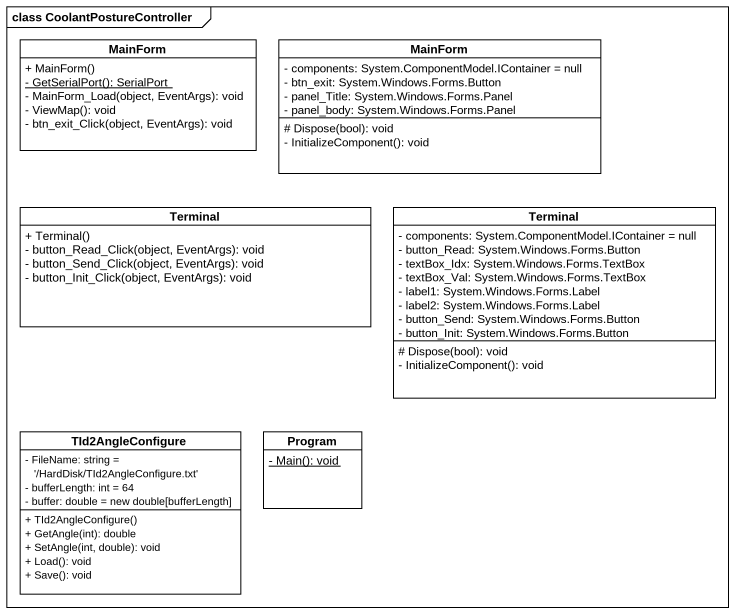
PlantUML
@startuml
mainframe class CoolantPostureController
hide circle
hide empty members
skinparam classAttributeIconSize 0
class MainForm {
  + MainForm()
  {static} - GetSerialPort(): SerialPort
  - MainForm_Load(object, EventArgs): void
  - ViewMap(): void
  - btn_exit_Click(object, EventArgs): void
}
class "MainForm" as MainForm_2 {
  - components: System.ComponentModel.IContainer = null
  - btn_exit: System.Windows.Forms.Button
  - panel_Title: System.Windows.Forms.Panel
  - panel_body: System.Windows.Forms.Panel
  # Dispose(bool): void
  - InitializeComponent(): void
}
class Terminal {
  + Terminal()
  - button_Read_Click(object, EventArgs): void
  - button_Send_Click(object, EventArgs): void
  - button_Init_Click(object, EventArgs): void
}
class "Terminal" as Terminal_2 {
  - components: System.ComponentModel.IContainer = null
  - button_Read: System.Windows.Forms.Button
  - textBox_Idx: System.Windows.Forms.TextBox
  - textBox_Val: System.Windows.Forms.TextBox
  - label1: System.Windows.Forms.Label
  - label2: System.Windows.Forms.Label
  - button_Send: System.Windows.Forms.Button
  - button_Init: System.Windows.Forms.Button
  # Dispose(bool): void
  - InitializeComponent(): void
}
class TId2AngleConfigure {
  - FileName: string = '/HardDisk/TId2AngleConfigure.txt'
  - bufferLength: int = 64
  - buffer: double = new double[bufferLength]
  + TId2AngleConfigure()
  + GetAngle(int): double
  + SetAngle(int, double): void
  + Load(): void
  + Save(): void
}
class Program {
  {static} - Main(): void
}
@enduml
